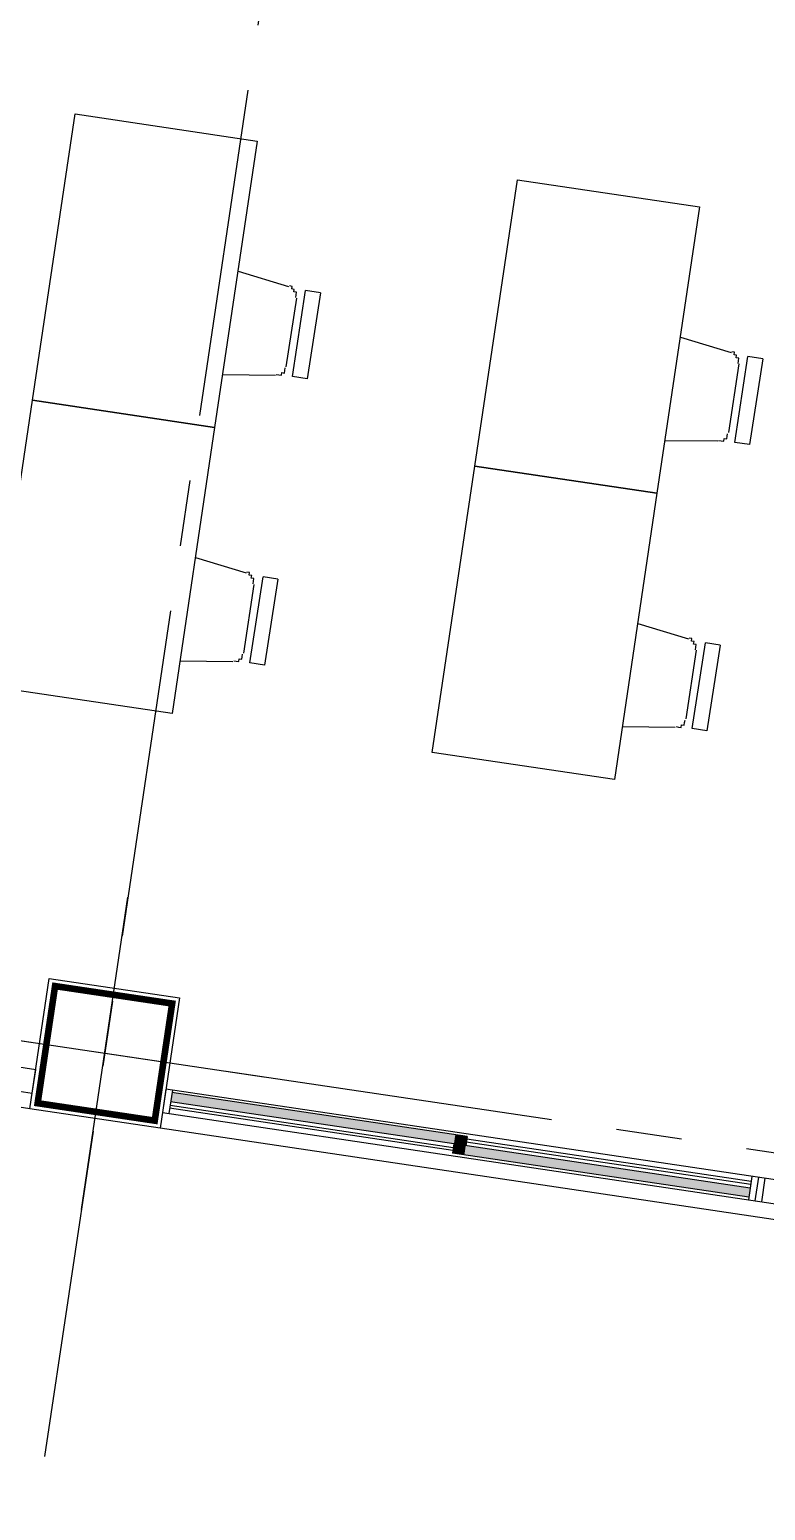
# Model space of a CAD drawing. Header units: millimetres. Extents: x 338 to 506, y 179 to 335.
# Drawn here: x 418.57 to 421.36, y 264.93 to 270.56 of the extents above; entities that cross this region are included whole.
import ezdxf

# ---------------------------------------------------------------- set-up
doc = ezdxf.new("R2010")
doc.units = ezdxf.units.MM
doc.linetypes.add('CENTER', pattern=[2, 1.25, -0.25, 0.25, -0.25])
doc.linetypes.add('DASHED2', pattern=[0.375, 0.25, -0.125])
for name, color, linetype in [('COLUMNAS', 252, 'Continuous'), ('CUBIERTA', 254, 'Continuous'), ('EJES-COLUMNAS', 3, 'CENTER'), ('EJES_DE_COLUMNA', 255, 'DASHED2'), ('MUROS', 32, 'Continuous'), ('REJAS', 151, 'Continuous'), ('VENTANAS', 144, 'Continuous')]:
    doc.layers.add(name, color=color, linetype=linetype)

# ---------------------------------------------------------------- blocks, each defined once
blk = doc.blocks.new('*U125')
at = {"layer": 'REJAS', "color": 18, "linetype": 'Continuous', "extrusion": (0, 0, -1)}
for points in [[(-2929.0277, 1959.7103), (-2929.0627, 1958.6216), (-2929.0277, 1958.6216)], [(-2929.0277, 1959.7103), (-2929.0627, 1959.7103), (-2929.0627, 1958.6216)], [(-2928.9927, 1958.6216), (-2929.0277, 1958.5761), (-2928.9927, 1958.5761)], [(-2928.9927, 1958.6216), (-2929.0277, 1958.6216), (-2929.0277, 1958.5761)], [(-2929.0277, 1958.6216), (-2929.0627, 1958.5761), (-2929.0277, 1958.5761)], [(-2929.0277, 1958.6216), (-2929.0627, 1958.6216), (-2929.0627, 1958.5761)], [(-2928.9927, 1958.5761), (-2929.0277, 1957.4828), (-2928.9927, 1957.4828)], [(-2928.9927, 1958.5761), (-2929.0277, 1958.5761), (-2929.0277, 1957.4828)]]:
    blk.add_solid(points, dxfattribs=at)
blk = doc.blocks.new('LATERAL_IZQUIERDA')
at = {"layer": 'REJAS', "color": 30}
for p, q in [((2928.9227, 1960.2353), (2928.9227, 1964.8153)), ((2928.9227, 1955.1553), (2928.9227, 1959.7353))]:
    blk.add_line(p, q, dxfattribs=at)
at = {"layer": 'REJAS', "color": 18}
for p, q in [((2928.9827, 1964.8153), (2928.9827, 1960.2353)), ((2929.0727, 1960.2353), (2929.0727, 1964.8153)), ((2928.9827, 1960.2353), (2929.0727, 1960.2353)), ((2929.0727, 1959.7353), (2928.9827, 1959.7353)), ((2928.9827, 1959.7353), (2928.9827, 1955.1553)), ((2929.0727, 1955.1553), (2929.0727, 1959.7353)), ((2929.0727, 1959.7103), (2928.9827, 1959.7103)), ((2929.0027, 1958.6216), (2929.0027, 1959.7103)), ((2929.0127, 1958.6216), (2929.0127, 1959.7103)), ((2929.0277, 1958.6216), (2929.0277, 1959.7103)), ((2929.0627, 1958.5761), (2929.0627, 1959.7103)), ((2929.0277, 1958.6216), (2928.9927, 1958.6216)), ((2928.9927, 1957.4828), (2928.9927, 1958.6216)), ((2929.0277, 1957.4828), (2929.0277, 1958.6216)), ((2929.0627, 1958.5761), (2929.0277, 1958.5761)), ((2929.0427, 1958.5761), (2929.0427, 1957.4828)), ((2929.0527, 1957.4828), (2929.0527, 1958.5761)), ((2929.0727, 1957.4828), (2928.9827, 1957.4828)), ((2929.0727, 1957.4578), (2928.9827, 1957.4578)), ((2929.0727, 1957.4328), (2928.9827, 1957.4328))]:
    blk.add_line(p, q, dxfattribs=at)
at = {"layer": 'REJAS', "color": 18, "linetype": 'Continuous'}
blk.add_blockref('*U125', (0, 0), dxfattribs=at)
blk = doc.blocks.new('MESAS_AULA_INFORMATICA')
at = {"color": 18, "extrusion": (-2.33163e-06, -0.000958086, 1)}
for p, q in [((2982.09, 1959.9213, -0.0148), (2982.1172, 1959.723, -0.015)), ((2982.4565, 1959.7214, -0.015), (2982.4858, 1959.9194, -0.0148)), ((2983.19, 1959.9213, -0.0148), (2983.2172, 1959.723, -0.015)), ((2983.5565, 1959.7214, -0.015), (2983.5858, 1959.9194, -0.0148)), ((2982.1547, 1959.6867, -0.015), (2982.4187, 1959.6855, -0.015)), ((2983.2547, 1959.6867, -0.015), (2983.5187, 1959.6855, -0.015)), ((2982.1212, 1959.6012, -0.0151), (2982.1215, 1959.6583, -0.0151)), ((2982.1215, 1959.6583, -0.0151), (2982.4517, 1959.6567, -0.0151)), ((2982.4514, 1959.5996, -0.0151), (2982.4517, 1959.6567, -0.0151)), ((2983.2212, 1959.6012, -0.0151), (2983.2215, 1959.6583, -0.0151)), ((2983.2215, 1959.6583, -0.0151), (2983.5517, 1959.6567, -0.0151)), ((2983.5514, 1959.5996, -0.0151), (2983.5517, 1959.6567, -0.0151)), ((2982.4514, 1959.5996, -0.0151), (2982.1212, 1959.6012, -0.0151)), ((2983.5514, 1959.5996, -0.0151), (2983.2212, 1959.6012, -0.0151)), ((2982.09, 1958.2213, -0.0148), (2982.1172, 1958.023, -0.015)), ((2982.4565, 1958.0214, -0.015), (2982.4858, 1958.2194, -0.0148)), ((2983.19, 1958.2213, -0.0148), (2983.2172, 1958.023, -0.015)), ((2983.5565, 1958.0214, -0.015), (2983.5858, 1958.2194, -0.0148)), ((2982.1547, 1957.9867, -0.015), (2982.4187, 1957.9855, -0.015)), ((2983.2547, 1957.9867, -0.015), (2983.5187, 1957.9855, -0.015)), ((2982.1212, 1957.9012, -0.0151), (2982.1215, 1957.9583, -0.0151)), ((2982.1215, 1957.9583, -0.0151), (2982.4517, 1957.9567, -0.0151)), ((2982.4514, 1957.8996, -0.0151), (2982.4517, 1957.9567, -0.0151)), ((2983.2212, 1957.9012, -0.0151), (2983.2215, 1957.9583, -0.0151)), ((2983.2215, 1957.9583, -0.0151), (2983.5517, 1957.9567, -0.0151)), ((2983.5514, 1957.8996, -0.0151), (2983.5517, 1957.9567, -0.0151)), ((2982.4514, 1957.8996, -0.0151), (2982.1212, 1957.9012, -0.0151)), ((2983.5514, 1957.8996, -0.0151), (2983.2212, 1957.9012, -0.0151))]:
    blk.add_line(p, q, dxfattribs=at)
at = {"color": 18, "elevation": -0.0148}
for points in [[(2981.8867, 1960.6223), (2982.9867, 1960.6223), (2982.9867, 1959.9223), (2981.8867, 1959.9223)], [(2982.9867, 1960.6223), (2984.0867, 1960.6223), (2984.0867, 1959.9223), (2982.9867, 1959.9223)], [(2981.8867, 1958.9223), (2982.9867, 1958.9223), (2982.9867, 1958.2223), (2981.8867, 1958.2223)], [(2982.9867, 1958.9223), (2984.0867, 1958.9223), (2984.0867, 1958.2223), (2982.9867, 1958.2223)]]:
    blk.add_lwpolyline(points, close=True, dxfattribs=at)
at = {"color": 18}
for points in [[(2982.12, 1959.72, -0.015), (2982.12, 1959.72, -0.015), (2982.12, 1959.72, -0.015), (2982.12, 1959.72, -0.015), (2982.12, 1959.72, -0.015), (2982.12, 1959.72, -0.015), (2982.12, 1959.72, -0.015), (2982.12, 1959.72, -0.015), (2982.12, 1959.72, -0.015), (2982.12, 1959.72, -0.015), (2982.12, 1959.72, -0.015), (2982.12, 1959.72, -0.015), (2982.12, 1959.72, -0.015), (2982.12, 1959.72, -0.015), (2982.12, 1959.72, -0.015), (2982.12, 1959.72, -0.015), (2982.12, 1959.72, -0.015), (2982.12, 1959.72, -0.015), (2982.12, 1959.71, -0.015), (2982.12, 1959.71, -0.015), (2982.12, 1959.71, -0.015), (2982.12, 1959.71, -0.015), (2982.12, 1959.71, -0.015), (2982.12, 1959.71, -0.015), (2982.12, 1959.71, -0.015), (2982.12, 1959.71, -0.015), (2982.12, 1959.71, -0.015), (2982.12, 1959.71, -0.015), (2982.12, 1959.71, -0.015), (2982.12, 1959.71, -0.015), (2982.12, 1959.71, -0.015), (2982.12, 1959.71, -0.015), (2982.12, 1959.71, -0.015), (2982.12, 1959.71, -0.015), (2982.12, 1959.71, -0.015), (2982.12, 1959.71, -0.015), (2982.12, 1959.71, -0.015), (2982.12, 1959.71, -0.015), (2982.12, 1959.71, -0.015), (2982.12, 1959.71, -0.015), (2982.12, 1959.71, -0.015), (2982.12, 1959.71, -0.015), (2982.12, 1959.7, -0.015), (2982.12, 1959.7, -0.015), (2982.12, 1959.7, -0.015), (2982.12, 1959.7, -0.015), (2982.12, 1959.7, -0.015), (2982.13, 1959.7, -0.015), (2982.13, 1959.7, -0.015), (2982.13, 1959.7, -0.015), (2982.13, 1959.7, -0.015), (2982.13, 1959.7, -0.015), (2982.13, 1959.7, -0.015), (2982.13, 1959.7, -0.015), (2982.13, 1959.7, -0.015), (2982.13, 1959.7, -0.015), (2982.13, 1959.7, -0.015), (2982.13, 1959.7, -0.015), (2982.13, 1959.7, -0.015), (2982.13, 1959.7, -0.015), (2982.13, 1959.7, -0.015), (2982.13, 1959.7, -0.015), (2982.13, 1959.7, -0.015), (2982.13, 1959.7, -0.015), (2982.13, 1959.7, -0.015), (2982.13, 1959.7, -0.015), (2982.13, 1959.7, -0.015), (2982.13, 1959.7, -0.015), (2982.13, 1959.7, -0.015), (2982.13, 1959.7, -0.015), (2982.13, 1959.7, -0.015), (2982.13, 1959.7, -0.015), (2982.13, 1959.69, -0.015), (2982.13, 1959.69, -0.015), (2982.13, 1959.69, -0.015), (2982.13, 1959.69, -0.015), (2982.13, 1959.69, -0.015), (2982.13, 1959.69, -0.015), (2982.13, 1959.69, -0.015), (2982.14, 1959.69, -0.015), (2982.14, 1959.69, -0.015), (2982.14, 1959.69, -0.015), (2982.14, 1959.69, -0.015), (2982.14, 1959.69, -0.015), (2982.14, 1959.69, -0.015), (2982.14, 1959.69, -0.015), (2982.14, 1959.69, -0.015), (2982.14, 1959.69, -0.015), (2982.14, 1959.69, -0.015), (2982.14, 1959.69, -0.015), (2982.14, 1959.69, -0.015), (2982.14, 1959.69, -0.015), (2982.14, 1959.69, -0.015), (2982.14, 1959.69, -0.015), (2982.14, 1959.69, -0.015), (2982.14, 1959.69, -0.015), (2982.14, 1959.69, -0.015), (2982.14, 1959.69, -0.015), (2982.14, 1959.69, -0.015), (2982.14, 1959.69, -0.015), (2982.14, 1959.69, -0.015), (2982.14, 1959.69, -0.015), (2982.14, 1959.69, -0.015), (2982.14, 1959.69, -0.015), (2982.14, 1959.69, -0.015), (2982.15, 1959.69, -0.015), (2982.15, 1959.69, -0.015), (2982.15, 1959.69, -0.015), (2982.15, 1959.69, -0.015), (2982.15, 1959.69, -0.015), (2982.15, 1959.69, -0.015), (2982.15, 1959.69, -0.015), (2982.15, 1959.69, -0.015), (2982.15, 1959.69, -0.015), (2982.15, 1959.69, -0.015), (2982.15, 1959.69, -0.015), (2982.15, 1959.69, -0.015), (2982.15, 1959.69, -0.015), (2982.15, 1959.69, -0.015), (2982.15, 1959.69, -0.015), (2982.15, 1959.69, -0.015), (2982.15, 1959.69, -0.015), (2982.15, 1959.69, -0.015), (2982.15, 1959.69, -0.015), (2982.15, 1959.69, -0.015), (2982.15, 1959.69, -0.015), (2982.15, 1959.69, -0.015), (2982.15, 1959.69, -0.015), (2982.15, 1959.69, -0.015)], [(2982.42, 1959.69, -0.015), (2982.42, 1959.69, -0.015), (2982.42, 1959.69, -0.015), (2982.42, 1959.69, -0.015), (2982.42, 1959.69, -0.015), (2982.42, 1959.69, -0.015), (2982.42, 1959.69, -0.015), (2982.42, 1959.69, -0.015), (2982.42, 1959.69, -0.015), (2982.42, 1959.69, -0.015), (2982.42, 1959.69, -0.015), (2982.42, 1959.69, -0.015), (2982.42, 1959.69, -0.015), (2982.42, 1959.69, -0.015), (2982.42, 1959.69, -0.015), (2982.43, 1959.69, -0.015), (2982.43, 1959.69, -0.015), (2982.43, 1959.69, -0.015), (2982.43, 1959.69, -0.015), (2982.43, 1959.69, -0.015), (2982.43, 1959.69, -0.015), (2982.43, 1959.69, -0.015), (2982.43, 1959.69, -0.015), (2982.43, 1959.69, -0.015), (2982.43, 1959.69, -0.015), (2982.43, 1959.69, -0.015), (2982.43, 1959.69, -0.015), (2982.43, 1959.69, -0.015), (2982.43, 1959.69, -0.015), (2982.43, 1959.69, -0.015), (2982.43, 1959.69, -0.015), (2982.43, 1959.69, -0.015), (2982.43, 1959.69, -0.015), (2982.43, 1959.69, -0.015), (2982.43, 1959.69, -0.015), (2982.43, 1959.69, -0.015), (2982.43, 1959.69, -0.015), (2982.43, 1959.69, -0.015), (2982.43, 1959.69, -0.015), (2982.43, 1959.69, -0.015), (2982.44, 1959.69, -0.015), (2982.44, 1959.69, -0.015), (2982.44, 1959.69, -0.015), (2982.44, 1959.69, -0.015), (2982.44, 1959.69, -0.015), (2982.44, 1959.69, -0.015), (2982.44, 1959.69, -0.015), (2982.44, 1959.69, -0.015), (2982.44, 1959.69, -0.015), (2982.44, 1959.69, -0.015), (2982.44, 1959.69, -0.015), (2982.44, 1959.69, -0.015), (2982.44, 1959.69, -0.015), (2982.44, 1959.69, -0.015), (2982.44, 1959.69, -0.015), (2982.44, 1959.69, -0.015), (2982.44, 1959.69, -0.015), (2982.44, 1959.69, -0.015), (2982.44, 1959.69, -0.015), (2982.44, 1959.69, -0.015), (2982.44, 1959.69, -0.015), (2982.44, 1959.69, -0.015), (2982.44, 1959.69, -0.015), (2982.44, 1959.7, -0.015), (2982.44, 1959.7, -0.015), (2982.44, 1959.7, -0.015), (2982.44, 1959.7, -0.015), (2982.44, 1959.7, -0.015), (2982.44, 1959.7, -0.015), (2982.45, 1959.7, -0.015), (2982.45, 1959.7, -0.015), (2982.45, 1959.7, -0.015), (2982.45, 1959.7, -0.015), (2982.45, 1959.7, -0.015), (2982.45, 1959.7, -0.015), (2982.45, 1959.7, -0.015), (2982.45, 1959.7, -0.015), (2982.45, 1959.7, -0.015), (2982.45, 1959.7, -0.015), (2982.45, 1959.7, -0.015), (2982.45, 1959.7, -0.015), (2982.45, 1959.7, -0.015), (2982.45, 1959.7, -0.015), (2982.45, 1959.7, -0.015), (2982.45, 1959.7, -0.015), (2982.45, 1959.7, -0.015), (2982.45, 1959.7, -0.015), (2982.45, 1959.7, -0.015), (2982.45, 1959.7, -0.015), (2982.45, 1959.7, -0.015), (2982.45, 1959.7, -0.015), (2982.45, 1959.71, -0.015), (2982.45, 1959.71, -0.015), (2982.45, 1959.71, -0.015), (2982.45, 1959.71, -0.015), (2982.45, 1959.71, -0.015), (2982.45, 1959.71, -0.015), (2982.45, 1959.71, -0.015), (2982.45, 1959.71, -0.015), (2982.45, 1959.71, -0.015), (2982.45, 1959.71, -0.015), (2982.45, 1959.71, -0.015), (2982.45, 1959.71, -0.015), (2982.45, 1959.71, -0.015), (2982.45, 1959.71, -0.015), (2982.45, 1959.71, -0.015), (2982.45, 1959.71, -0.015), (2982.45, 1959.71, -0.015), (2982.45, 1959.71, -0.015), (2982.45, 1959.71, -0.015), (2982.45, 1959.71, -0.015), (2982.45, 1959.71, -0.015), (2982.45, 1959.71, -0.015), (2982.45, 1959.71, -0.015), (2982.46, 1959.71, -0.015), (2982.46, 1959.72, -0.015), (2982.46, 1959.72, -0.015), (2982.46, 1959.72, -0.015), (2982.46, 1959.72, -0.015), (2982.46, 1959.72, -0.015), (2982.46, 1959.72, -0.015), (2982.46, 1959.72, -0.015), (2982.46, 1959.72, -0.015), (2982.46, 1959.72, -0.015), (2982.46, 1959.72, -0.015), (2982.46, 1959.72, -0.015), (2982.46, 1959.72, -0.015), (2982.46, 1959.72, -0.015), (2982.46, 1959.72, -0.015)], [(2983.22, 1959.72, -0.015), (2983.22, 1959.72, -0.015), (2983.22, 1959.72, -0.015), (2983.22, 1959.72, -0.015), (2983.22, 1959.72, -0.015), (2983.22, 1959.72, -0.015), (2983.22, 1959.72, -0.015), (2983.22, 1959.72, -0.015), (2983.22, 1959.72, -0.015), (2983.22, 1959.72, -0.015), (2983.22, 1959.72, -0.015), (2983.22, 1959.72, -0.015), (2983.22, 1959.72, -0.015), (2983.22, 1959.72, -0.015), (2983.22, 1959.72, -0.015), (2983.22, 1959.72, -0.015), (2983.22, 1959.72, -0.015), (2983.22, 1959.72, -0.015), (2983.22, 1959.71, -0.015), (2983.22, 1959.71, -0.015), (2983.22, 1959.71, -0.015), (2983.22, 1959.71, -0.015), (2983.22, 1959.71, -0.015), (2983.22, 1959.71, -0.015), (2983.22, 1959.71, -0.015), (2983.22, 1959.71, -0.015), (2983.22, 1959.71, -0.015), (2983.22, 1959.71, -0.015), (2983.22, 1959.71, -0.015), (2983.22, 1959.71, -0.015), (2983.22, 1959.71, -0.015), (2983.22, 1959.71, -0.015), (2983.22, 1959.71, -0.015), (2983.22, 1959.71, -0.015), (2983.22, 1959.71, -0.015), (2983.22, 1959.71, -0.015), (2983.22, 1959.71, -0.015), (2983.22, 1959.71, -0.015), (2983.22, 1959.71, -0.015), (2983.22, 1959.71, -0.015), (2983.22, 1959.71, -0.015), (2983.22, 1959.71, -0.015), (2983.22, 1959.7, -0.015), (2983.22, 1959.7, -0.015), (2983.22, 1959.7, -0.015), (2983.22, 1959.7, -0.015), (2983.22, 1959.7, -0.015), (2983.23, 1959.7, -0.015), (2983.23, 1959.7, -0.015), (2983.23, 1959.7, -0.015), (2983.23, 1959.7, -0.015), (2983.23, 1959.7, -0.015), (2983.23, 1959.7, -0.015), (2983.23, 1959.7, -0.015), (2983.23, 1959.7, -0.015), (2983.23, 1959.7, -0.015), (2983.23, 1959.7, -0.015), (2983.23, 1959.7, -0.015), (2983.23, 1959.7, -0.015), (2983.23, 1959.7, -0.015), (2983.23, 1959.7, -0.015), (2983.23, 1959.7, -0.015), (2983.23, 1959.7, -0.015), (2983.23, 1959.7, -0.015), (2983.23, 1959.7, -0.015), (2983.23, 1959.7, -0.015), (2983.23, 1959.7, -0.015), (2983.23, 1959.7, -0.015), (2983.23, 1959.7, -0.015), (2983.23, 1959.7, -0.015), (2983.23, 1959.7, -0.015), (2983.23, 1959.7, -0.015), (2983.23, 1959.69, -0.015), (2983.23, 1959.69, -0.015), (2983.23, 1959.69, -0.015), (2983.23, 1959.69, -0.015), (2983.23, 1959.69, -0.015), (2983.23, 1959.69, -0.015), (2983.23, 1959.69, -0.015), (2983.24, 1959.69, -0.015), (2983.24, 1959.69, -0.015), (2983.24, 1959.69, -0.015), (2983.24, 1959.69, -0.015), (2983.24, 1959.69, -0.015), (2983.24, 1959.69, -0.015), (2983.24, 1959.69, -0.015), (2983.24, 1959.69, -0.015), (2983.24, 1959.69, -0.015), (2983.24, 1959.69, -0.015), (2983.24, 1959.69, -0.015), (2983.24, 1959.69, -0.015), (2983.24, 1959.69, -0.015), (2983.24, 1959.69, -0.015), (2983.24, 1959.69, -0.015), (2983.24, 1959.69, -0.015), (2983.24, 1959.69, -0.015), (2983.24, 1959.69, -0.015), (2983.24, 1959.69, -0.015), (2983.24, 1959.69, -0.015), (2983.24, 1959.69, -0.015), (2983.24, 1959.69, -0.015), (2983.24, 1959.69, -0.015), (2983.24, 1959.69, -0.015), (2983.24, 1959.69, -0.015), (2983.24, 1959.69, -0.015), (2983.25, 1959.69, -0.015), (2983.25, 1959.69, -0.015), (2983.25, 1959.69, -0.015), (2983.25, 1959.69, -0.015), (2983.25, 1959.69, -0.015), (2983.25, 1959.69, -0.015), (2983.25, 1959.69, -0.015), (2983.25, 1959.69, -0.015), (2983.25, 1959.69, -0.015), (2983.25, 1959.69, -0.015), (2983.25, 1959.69, -0.015), (2983.25, 1959.69, -0.015), (2983.25, 1959.69, -0.015), (2983.25, 1959.69, -0.015), (2983.25, 1959.69, -0.015), (2983.25, 1959.69, -0.015), (2983.25, 1959.69, -0.015), (2983.25, 1959.69, -0.015), (2983.25, 1959.69, -0.015), (2983.25, 1959.69, -0.015), (2983.25, 1959.69, -0.015), (2983.25, 1959.69, -0.015), (2983.25, 1959.69, -0.015), (2983.25, 1959.69, -0.015)], [(2983.52, 1959.69, -0.015), (2983.52, 1959.69, -0.015), (2983.52, 1959.69, -0.015), (2983.52, 1959.69, -0.015), (2983.52, 1959.69, -0.015), (2983.52, 1959.69, -0.015), (2983.52, 1959.69, -0.015), (2983.52, 1959.69, -0.015), (2983.52, 1959.69, -0.015), (2983.52, 1959.69, -0.015), (2983.52, 1959.69, -0.015), (2983.52, 1959.69, -0.015), (2983.52, 1959.69, -0.015), (2983.52, 1959.69, -0.015), (2983.52, 1959.69, -0.015), (2983.53, 1959.69, -0.015), (2983.53, 1959.69, -0.015), (2983.53, 1959.69, -0.015), (2983.53, 1959.69, -0.015), (2983.53, 1959.69, -0.015), (2983.53, 1959.69, -0.015), (2983.53, 1959.69, -0.015), (2983.53, 1959.69, -0.015), (2983.53, 1959.69, -0.015), (2983.53, 1959.69, -0.015), (2983.53, 1959.69, -0.015), (2983.53, 1959.69, -0.015), (2983.53, 1959.69, -0.015), (2983.53, 1959.69, -0.015), (2983.53, 1959.69, -0.015), (2983.53, 1959.69, -0.015), (2983.53, 1959.69, -0.015), (2983.53, 1959.69, -0.015), (2983.53, 1959.69, -0.015), (2983.53, 1959.69, -0.015), (2983.53, 1959.69, -0.015), (2983.53, 1959.69, -0.015), (2983.53, 1959.69, -0.015), (2983.53, 1959.69, -0.015), (2983.53, 1959.69, -0.015), (2983.54, 1959.69, -0.015), (2983.54, 1959.69, -0.015), (2983.54, 1959.69, -0.015), (2983.54, 1959.69, -0.015), (2983.54, 1959.69, -0.015), (2983.54, 1959.69, -0.015), (2983.54, 1959.69, -0.015), (2983.54, 1959.69, -0.015), (2983.54, 1959.69, -0.015), (2983.54, 1959.69, -0.015), (2983.54, 1959.69, -0.015), (2983.54, 1959.69, -0.015), (2983.54, 1959.69, -0.015), (2983.54, 1959.69, -0.015), (2983.54, 1959.69, -0.015), (2983.54, 1959.69, -0.015), (2983.54, 1959.69, -0.015), (2983.54, 1959.69, -0.015), (2983.54, 1959.69, -0.015), (2983.54, 1959.69, -0.015), (2983.54, 1959.69, -0.015), (2983.54, 1959.69, -0.015), (2983.54, 1959.69, -0.015), (2983.54, 1959.7, -0.015), (2983.54, 1959.7, -0.015), (2983.54, 1959.7, -0.015), (2983.54, 1959.7, -0.015), (2983.54, 1959.7, -0.015), (2983.54, 1959.7, -0.015), (2983.55, 1959.7, -0.015), (2983.55, 1959.7, -0.015), (2983.55, 1959.7, -0.015), (2983.55, 1959.7, -0.015), (2983.55, 1959.7, -0.015), (2983.55, 1959.7, -0.015), (2983.55, 1959.7, -0.015), (2983.55, 1959.7, -0.015), (2983.55, 1959.7, -0.015), (2983.55, 1959.7, -0.015), (2983.55, 1959.7, -0.015), (2983.55, 1959.7, -0.015), (2983.55, 1959.7, -0.015), (2983.55, 1959.7, -0.015), (2983.55, 1959.7, -0.015), (2983.55, 1959.7, -0.015), (2983.55, 1959.7, -0.015), (2983.55, 1959.7, -0.015), (2983.55, 1959.7, -0.015), (2983.55, 1959.7, -0.015), (2983.55, 1959.7, -0.015), (2983.55, 1959.7, -0.015), (2983.55, 1959.71, -0.015), (2983.55, 1959.71, -0.015), (2983.55, 1959.71, -0.015), (2983.55, 1959.71, -0.015), (2983.55, 1959.71, -0.015), (2983.55, 1959.71, -0.015), (2983.55, 1959.71, -0.015), (2983.55, 1959.71, -0.015), (2983.55, 1959.71, -0.015), (2983.55, 1959.71, -0.015), (2983.55, 1959.71, -0.015), (2983.55, 1959.71, -0.015), (2983.55, 1959.71, -0.015), (2983.55, 1959.71, -0.015), (2983.55, 1959.71, -0.015), (2983.55, 1959.71, -0.015), (2983.55, 1959.71, -0.015), (2983.55, 1959.71, -0.015), (2983.55, 1959.71, -0.015), (2983.55, 1959.71, -0.015), (2983.55, 1959.71, -0.015), (2983.55, 1959.71, -0.015), (2983.55, 1959.71, -0.015), (2983.56, 1959.71, -0.015), (2983.56, 1959.72, -0.015), (2983.56, 1959.72, -0.015), (2983.56, 1959.72, -0.015), (2983.56, 1959.72, -0.015), (2983.56, 1959.72, -0.015), (2983.56, 1959.72, -0.015), (2983.56, 1959.72, -0.015), (2983.56, 1959.72, -0.015), (2983.56, 1959.72, -0.015), (2983.56, 1959.72, -0.015), (2983.56, 1959.72, -0.015), (2983.56, 1959.72, -0.015), (2983.56, 1959.72, -0.015), (2983.56, 1959.72, -0.015)], [(2982.12, 1958.02, -0.015), (2982.12, 1958.02, -0.015), (2982.12, 1958.02, -0.015), (2982.12, 1958.02, -0.015), (2982.12, 1958.02, -0.015), (2982.12, 1958.02, -0.015), (2982.12, 1958.02, -0.015), (2982.12, 1958.02, -0.015), (2982.12, 1958.02, -0.015), (2982.12, 1958.02, -0.015), (2982.12, 1958.02, -0.015), (2982.12, 1958.02, -0.015), (2982.12, 1958.02, -0.015), (2982.12, 1958.02, -0.015), (2982.12, 1958.02, -0.015), (2982.12, 1958.02, -0.015), (2982.12, 1958.02, -0.015), (2982.12, 1958.02, -0.015), (2982.12, 1958.01, -0.015), (2982.12, 1958.01, -0.015), (2982.12, 1958.01, -0.015), (2982.12, 1958.01, -0.015), (2982.12, 1958.01, -0.015), (2982.12, 1958.01, -0.015), (2982.12, 1958.01, -0.015), (2982.12, 1958.01, -0.015), (2982.12, 1958.01, -0.015), (2982.12, 1958.01, -0.015), (2982.12, 1958.01, -0.015), (2982.12, 1958.01, -0.015), (2982.12, 1958.01, -0.015), (2982.12, 1958.01, -0.015), (2982.12, 1958.01, -0.015), (2982.12, 1958.01, -0.015), (2982.12, 1958.01, -0.015), (2982.12, 1958.01, -0.015), (2982.12, 1958.01, -0.015), (2982.12, 1958.01, -0.015), (2982.12, 1958.01, -0.015), (2982.12, 1958.01, -0.015), (2982.12, 1958.01, -0.015), (2982.12, 1958.01, -0.015), (2982.12, 1958, -0.015), (2982.12, 1958, -0.015), (2982.12, 1958, -0.015), (2982.12, 1958, -0.015), (2982.12, 1958, -0.015), (2982.13, 1958, -0.015), (2982.13, 1958, -0.015), (2982.13, 1958, -0.015), (2982.13, 1958, -0.015), (2982.13, 1958, -0.015), (2982.13, 1958, -0.015), (2982.13, 1958, -0.015), (2982.13, 1958, -0.015), (2982.13, 1958, -0.015), (2982.13, 1958, -0.015), (2982.13, 1958, -0.015), (2982.13, 1958, -0.015), (2982.13, 1958, -0.015), (2982.13, 1958, -0.015), (2982.13, 1958, -0.015), (2982.13, 1958, -0.015), (2982.13, 1958, -0.015), (2982.13, 1958, -0.015), (2982.13, 1958, -0.015), (2982.13, 1958, -0.015), (2982.13, 1958, -0.015), (2982.13, 1958, -0.015), (2982.13, 1958, -0.015), (2982.13, 1958, -0.015), (2982.13, 1958, -0.015), (2982.13, 1957.99, -0.015), (2982.13, 1957.99, -0.015), (2982.13, 1957.99, -0.015), (2982.13, 1957.99, -0.015), (2982.13, 1957.99, -0.015), (2982.13, 1957.99, -0.015), (2982.13, 1957.99, -0.015), (2982.14, 1957.99, -0.015), (2982.14, 1957.99, -0.015), (2982.14, 1957.99, -0.015), (2982.14, 1957.99, -0.015), (2982.14, 1957.99, -0.015), (2982.14, 1957.99, -0.015), (2982.14, 1957.99, -0.015), (2982.14, 1957.99, -0.015), (2982.14, 1957.99, -0.015), (2982.14, 1957.99, -0.015), (2982.14, 1957.99, -0.015), (2982.14, 1957.99, -0.015), (2982.14, 1957.99, -0.015), (2982.14, 1957.99, -0.015), (2982.14, 1957.99, -0.015), (2982.14, 1957.99, -0.015), (2982.14, 1957.99, -0.015), (2982.14, 1957.99, -0.015), (2982.14, 1957.99, -0.015), (2982.14, 1957.99, -0.015), (2982.14, 1957.99, -0.015), (2982.14, 1957.99, -0.015), (2982.14, 1957.99, -0.015), (2982.14, 1957.99, -0.015), (2982.14, 1957.99, -0.015), (2982.14, 1957.99, -0.015), (2982.15, 1957.99, -0.015), (2982.15, 1957.99, -0.015), (2982.15, 1957.99, -0.015), (2982.15, 1957.99, -0.015), (2982.15, 1957.99, -0.015), (2982.15, 1957.99, -0.015), (2982.15, 1957.99, -0.015), (2982.15, 1957.99, -0.015), (2982.15, 1957.99, -0.015), (2982.15, 1957.99, -0.015), (2982.15, 1957.99, -0.015), (2982.15, 1957.99, -0.015), (2982.15, 1957.99, -0.015), (2982.15, 1957.99, -0.015), (2982.15, 1957.99, -0.015), (2982.15, 1957.99, -0.015), (2982.15, 1957.99, -0.015), (2982.15, 1957.99, -0.015), (2982.15, 1957.99, -0.015), (2982.15, 1957.99, -0.015), (2982.15, 1957.99, -0.015), (2982.15, 1957.99, -0.015), (2982.15, 1957.99, -0.015), (2982.15, 1957.99, -0.015)], [(2982.42, 1957.99, -0.015), (2982.42, 1957.99, -0.015), (2982.42, 1957.99, -0.015), (2982.42, 1957.99, -0.015), (2982.42, 1957.99, -0.015), (2982.42, 1957.99, -0.015), (2982.42, 1957.99, -0.015), (2982.42, 1957.99, -0.015), (2982.42, 1957.99, -0.015), (2982.42, 1957.99, -0.015), (2982.42, 1957.99, -0.015), (2982.42, 1957.99, -0.015), (2982.42, 1957.99, -0.015), (2982.42, 1957.99, -0.015), (2982.42, 1957.99, -0.015), (2982.43, 1957.99, -0.015), (2982.43, 1957.99, -0.015), (2982.43, 1957.99, -0.015), (2982.43, 1957.99, -0.015), (2982.43, 1957.99, -0.015), (2982.43, 1957.99, -0.015), (2982.43, 1957.99, -0.015), (2982.43, 1957.99, -0.015), (2982.43, 1957.99, -0.015), (2982.43, 1957.99, -0.015), (2982.43, 1957.99, -0.015), (2982.43, 1957.99, -0.015), (2982.43, 1957.99, -0.015), (2982.43, 1957.99, -0.015), (2982.43, 1957.99, -0.015), (2982.43, 1957.99, -0.015), (2982.43, 1957.99, -0.015), (2982.43, 1957.99, -0.015), (2982.43, 1957.99, -0.015), (2982.43, 1957.99, -0.015), (2982.43, 1957.99, -0.015), (2982.43, 1957.99, -0.015), (2982.43, 1957.99, -0.015), (2982.43, 1957.99, -0.015), (2982.43, 1957.99, -0.015), (2982.44, 1957.99, -0.015), (2982.44, 1957.99, -0.015), (2982.44, 1957.99, -0.015), (2982.44, 1957.99, -0.015), (2982.44, 1957.99, -0.015), (2982.44, 1957.99, -0.015), (2982.44, 1957.99, -0.015), (2982.44, 1957.99, -0.015), (2982.44, 1957.99, -0.015), (2982.44, 1957.99, -0.015), (2982.44, 1957.99, -0.015), (2982.44, 1957.99, -0.015), (2982.44, 1957.99, -0.015), (2982.44, 1957.99, -0.015), (2982.44, 1957.99, -0.015), (2982.44, 1957.99, -0.015), (2982.44, 1957.99, -0.015), (2982.44, 1957.99, -0.015), (2982.44, 1957.99, -0.015), (2982.44, 1957.99, -0.015), (2982.44, 1957.99, -0.015), (2982.44, 1957.99, -0.015), (2982.44, 1957.99, -0.015), (2982.44, 1958, -0.015), (2982.44, 1958, -0.015), (2982.44, 1958, -0.015), (2982.44, 1958, -0.015), (2982.44, 1958, -0.015), (2982.44, 1958, -0.015), (2982.45, 1958, -0.015), (2982.45, 1958, -0.015), (2982.45, 1958, -0.015), (2982.45, 1958, -0.015), (2982.45, 1958, -0.015), (2982.45, 1958, -0.015), (2982.45, 1958, -0.015), (2982.45, 1958, -0.015), (2982.45, 1958, -0.015), (2982.45, 1958, -0.015), (2982.45, 1958, -0.015), (2982.45, 1958, -0.015), (2982.45, 1958, -0.015), (2982.45, 1958, -0.015), (2982.45, 1958, -0.015), (2982.45, 1958, -0.015), (2982.45, 1958, -0.015), (2982.45, 1958, -0.015), (2982.45, 1958, -0.015), (2982.45, 1958, -0.015), (2982.45, 1958, -0.015), (2982.45, 1958, -0.015), (2982.45, 1958.01, -0.015), (2982.45, 1958.01, -0.015), (2982.45, 1958.01, -0.015), (2982.45, 1958.01, -0.015), (2982.45, 1958.01, -0.015), (2982.45, 1958.01, -0.015), (2982.45, 1958.01, -0.015), (2982.45, 1958.01, -0.015), (2982.45, 1958.01, -0.015), (2982.45, 1958.01, -0.015), (2982.45, 1958.01, -0.015), (2982.45, 1958.01, -0.015), (2982.45, 1958.01, -0.015), (2982.45, 1958.01, -0.015), (2982.45, 1958.01, -0.015), (2982.45, 1958.01, -0.015), (2982.45, 1958.01, -0.015), (2982.45, 1958.01, -0.015), (2982.45, 1958.01, -0.015), (2982.45, 1958.01, -0.015), (2982.45, 1958.01, -0.015), (2982.45, 1958.01, -0.015), (2982.45, 1958.01, -0.015), (2982.46, 1958.01, -0.015), (2982.46, 1958.02, -0.015), (2982.46, 1958.02, -0.015), (2982.46, 1958.02, -0.015), (2982.46, 1958.02, -0.015), (2982.46, 1958.02, -0.015), (2982.46, 1958.02, -0.015), (2982.46, 1958.02, -0.015), (2982.46, 1958.02, -0.015), (2982.46, 1958.02, -0.015), (2982.46, 1958.02, -0.015), (2982.46, 1958.02, -0.015), (2982.46, 1958.02, -0.015), (2982.46, 1958.02, -0.015), (2982.46, 1958.02, -0.015)], [(2983.22, 1958.02, -0.015), (2983.22, 1958.02, -0.015), (2983.22, 1958.02, -0.015), (2983.22, 1958.02, -0.015), (2983.22, 1958.02, -0.015), (2983.22, 1958.02, -0.015), (2983.22, 1958.02, -0.015), (2983.22, 1958.02, -0.015), (2983.22, 1958.02, -0.015), (2983.22, 1958.02, -0.015), (2983.22, 1958.02, -0.015), (2983.22, 1958.02, -0.015), (2983.22, 1958.02, -0.015), (2983.22, 1958.02, -0.015), (2983.22, 1958.02, -0.015), (2983.22, 1958.02, -0.015), (2983.22, 1958.02, -0.015), (2983.22, 1958.02, -0.015), (2983.22, 1958.01, -0.015), (2983.22, 1958.01, -0.015), (2983.22, 1958.01, -0.015), (2983.22, 1958.01, -0.015), (2983.22, 1958.01, -0.015), (2983.22, 1958.01, -0.015), (2983.22, 1958.01, -0.015), (2983.22, 1958.01, -0.015), (2983.22, 1958.01, -0.015), (2983.22, 1958.01, -0.015), (2983.22, 1958.01, -0.015), (2983.22, 1958.01, -0.015), (2983.22, 1958.01, -0.015), (2983.22, 1958.01, -0.015), (2983.22, 1958.01, -0.015), (2983.22, 1958.01, -0.015), (2983.22, 1958.01, -0.015), (2983.22, 1958.01, -0.015), (2983.22, 1958.01, -0.015), (2983.22, 1958.01, -0.015), (2983.22, 1958.01, -0.015), (2983.22, 1958.01, -0.015), (2983.22, 1958.01, -0.015), (2983.22, 1958.01, -0.015), (2983.22, 1958, -0.015), (2983.22, 1958, -0.015), (2983.22, 1958, -0.015), (2983.22, 1958, -0.015), (2983.22, 1958, -0.015), (2983.23, 1958, -0.015), (2983.23, 1958, -0.015), (2983.23, 1958, -0.015), (2983.23, 1958, -0.015), (2983.23, 1958, -0.015), (2983.23, 1958, -0.015), (2983.23, 1958, -0.015), (2983.23, 1958, -0.015), (2983.23, 1958, -0.015), (2983.23, 1958, -0.015), (2983.23, 1958, -0.015), (2983.23, 1958, -0.015), (2983.23, 1958, -0.015), (2983.23, 1958, -0.015), (2983.23, 1958, -0.015), (2983.23, 1958, -0.015), (2983.23, 1958, -0.015), (2983.23, 1958, -0.015), (2983.23, 1958, -0.015), (2983.23, 1958, -0.015), (2983.23, 1958, -0.015), (2983.23, 1958, -0.015), (2983.23, 1958, -0.015), (2983.23, 1958, -0.015), (2983.23, 1958, -0.015), (2983.23, 1957.99, -0.015), (2983.23, 1957.99, -0.015), (2983.23, 1957.99, -0.015), (2983.23, 1957.99, -0.015), (2983.23, 1957.99, -0.015), (2983.23, 1957.99, -0.015), (2983.23, 1957.99, -0.015), (2983.24, 1957.99, -0.015), (2983.24, 1957.99, -0.015), (2983.24, 1957.99, -0.015), (2983.24, 1957.99, -0.015), (2983.24, 1957.99, -0.015), (2983.24, 1957.99, -0.015), (2983.24, 1957.99, -0.015), (2983.24, 1957.99, -0.015), (2983.24, 1957.99, -0.015), (2983.24, 1957.99, -0.015), (2983.24, 1957.99, -0.015), (2983.24, 1957.99, -0.015), (2983.24, 1957.99, -0.015), (2983.24, 1957.99, -0.015), (2983.24, 1957.99, -0.015), (2983.24, 1957.99, -0.015), (2983.24, 1957.99, -0.015), (2983.24, 1957.99, -0.015), (2983.24, 1957.99, -0.015), (2983.24, 1957.99, -0.015), (2983.24, 1957.99, -0.015), (2983.24, 1957.99, -0.015), (2983.24, 1957.99, -0.015), (2983.24, 1957.99, -0.015), (2983.24, 1957.99, -0.015), (2983.24, 1957.99, -0.015), (2983.25, 1957.99, -0.015), (2983.25, 1957.99, -0.015), (2983.25, 1957.99, -0.015), (2983.25, 1957.99, -0.015), (2983.25, 1957.99, -0.015), (2983.25, 1957.99, -0.015), (2983.25, 1957.99, -0.015), (2983.25, 1957.99, -0.015), (2983.25, 1957.99, -0.015), (2983.25, 1957.99, -0.015), (2983.25, 1957.99, -0.015), (2983.25, 1957.99, -0.015), (2983.25, 1957.99, -0.015), (2983.25, 1957.99, -0.015), (2983.25, 1957.99, -0.015), (2983.25, 1957.99, -0.015), (2983.25, 1957.99, -0.015), (2983.25, 1957.99, -0.015), (2983.25, 1957.99, -0.015), (2983.25, 1957.99, -0.015), (2983.25, 1957.99, -0.015), (2983.25, 1957.99, -0.015), (2983.25, 1957.99, -0.015), (2983.25, 1957.99, -0.015)], [(2983.52, 1957.99, -0.015), (2983.52, 1957.99, -0.015), (2983.52, 1957.99, -0.015), (2983.52, 1957.99, -0.015), (2983.52, 1957.99, -0.015), (2983.52, 1957.99, -0.015), (2983.52, 1957.99, -0.015), (2983.52, 1957.99, -0.015), (2983.52, 1957.99, -0.015), (2983.52, 1957.99, -0.015), (2983.52, 1957.99, -0.015), (2983.52, 1957.99, -0.015), (2983.52, 1957.99, -0.015), (2983.52, 1957.99, -0.015), (2983.52, 1957.99, -0.015), (2983.53, 1957.99, -0.015), (2983.53, 1957.99, -0.015), (2983.53, 1957.99, -0.015), (2983.53, 1957.99, -0.015), (2983.53, 1957.99, -0.015), (2983.53, 1957.99, -0.015), (2983.53, 1957.99, -0.015), (2983.53, 1957.99, -0.015), (2983.53, 1957.99, -0.015), (2983.53, 1957.99, -0.015), (2983.53, 1957.99, -0.015), (2983.53, 1957.99, -0.015), (2983.53, 1957.99, -0.015), (2983.53, 1957.99, -0.015), (2983.53, 1957.99, -0.015), (2983.53, 1957.99, -0.015), (2983.53, 1957.99, -0.015), (2983.53, 1957.99, -0.015), (2983.53, 1957.99, -0.015), (2983.53, 1957.99, -0.015), (2983.53, 1957.99, -0.015), (2983.53, 1957.99, -0.015), (2983.53, 1957.99, -0.015), (2983.53, 1957.99, -0.015), (2983.53, 1957.99, -0.015), (2983.54, 1957.99, -0.015), (2983.54, 1957.99, -0.015), (2983.54, 1957.99, -0.015), (2983.54, 1957.99, -0.015), (2983.54, 1957.99, -0.015), (2983.54, 1957.99, -0.015), (2983.54, 1957.99, -0.015), (2983.54, 1957.99, -0.015), (2983.54, 1957.99, -0.015), (2983.54, 1957.99, -0.015), (2983.54, 1957.99, -0.015), (2983.54, 1957.99, -0.015), (2983.54, 1957.99, -0.015), (2983.54, 1957.99, -0.015), (2983.54, 1957.99, -0.015), (2983.54, 1957.99, -0.015), (2983.54, 1957.99, -0.015), (2983.54, 1957.99, -0.015), (2983.54, 1957.99, -0.015), (2983.54, 1957.99, -0.015), (2983.54, 1957.99, -0.015), (2983.54, 1957.99, -0.015), (2983.54, 1957.99, -0.015), (2983.54, 1958, -0.015), (2983.54, 1958, -0.015), (2983.54, 1958, -0.015), (2983.54, 1958, -0.015), (2983.54, 1958, -0.015), (2983.54, 1958, -0.015), (2983.55, 1958, -0.015), (2983.55, 1958, -0.015), (2983.55, 1958, -0.015), (2983.55, 1958, -0.015), (2983.55, 1958, -0.015), (2983.55, 1958, -0.015), (2983.55, 1958, -0.015), (2983.55, 1958, -0.015), (2983.55, 1958, -0.015), (2983.55, 1958, -0.015), (2983.55, 1958, -0.015), (2983.55, 1958, -0.015), (2983.55, 1958, -0.015), (2983.55, 1958, -0.015), (2983.55, 1958, -0.015), (2983.55, 1958, -0.015), (2983.55, 1958, -0.015), (2983.55, 1958, -0.015), (2983.55, 1958, -0.015), (2983.55, 1958, -0.015), (2983.55, 1958, -0.015), (2983.55, 1958, -0.015), (2983.55, 1958.01, -0.015), (2983.55, 1958.01, -0.015), (2983.55, 1958.01, -0.015), (2983.55, 1958.01, -0.015), (2983.55, 1958.01, -0.015), (2983.55, 1958.01, -0.015), (2983.55, 1958.01, -0.015), (2983.55, 1958.01, -0.015), (2983.55, 1958.01, -0.015), (2983.55, 1958.01, -0.015), (2983.55, 1958.01, -0.015), (2983.55, 1958.01, -0.015), (2983.55, 1958.01, -0.015), (2983.55, 1958.01, -0.015), (2983.55, 1958.01, -0.015), (2983.55, 1958.01, -0.015), (2983.55, 1958.01, -0.015), (2983.55, 1958.01, -0.015), (2983.55, 1958.01, -0.015), (2983.55, 1958.01, -0.015), (2983.55, 1958.01, -0.015), (2983.55, 1958.01, -0.015), (2983.55, 1958.01, -0.015), (2983.56, 1958.01, -0.015), (2983.56, 1958.02, -0.015), (2983.56, 1958.02, -0.015), (2983.56, 1958.02, -0.015), (2983.56, 1958.02, -0.015), (2983.56, 1958.02, -0.015), (2983.56, 1958.02, -0.015), (2983.56, 1958.02, -0.015), (2983.56, 1958.02, -0.015), (2983.56, 1958.02, -0.015), (2983.56, 1958.02, -0.015), (2983.56, 1958.02, -0.015), (2983.56, 1958.02, -0.015), (2983.56, 1958.02, -0.015), (2983.56, 1958.02, -0.015)]]:
    blk.add_polyline3d(points, dxfattribs=at)
blk = doc.blocks.new('COLUMNAS_V3_B9')
at = {"layer": 'COLUMNAS', "color": 6}
blk.add_lwpolyline([(3057.1861, 1949.6515), (3057.6861, 1949.6515), (3057.6861, 1949.1515), (3057.1861, 1949.1515), (3057.1861, 1949.6515)], dxfattribs=at)
at = {"layer": 'COLUMNAS', "color": 6, "const_width": 0.025}
blk.add_lwpolyline([(3057.6611, 1949.1756), (3057.2111, 1949.1756), (3057.2111, 1949.6257), (3057.6611, 1949.6257)], close=True, dxfattribs=at)
blk = doc.blocks.new('EJES_ESTRUCTURALES')
at = {"layer": 'EJES_DE_COLUMNA', "color": 9, "linetype": 'CENTER'}
for p, q in [((719.02721, 131.2663), (719.02721, 199.7363)), ((661.4777, 174.98199), (759.37077, 174.98199))]:
    blk.add_line(p, q, dxfattribs=at)
blk = doc.blocks.new('COLUMNAS')
at = {"layer": 'COLUMNAS', "color": 6}
blk.add_lwpolyline([(-576.9526, 199.066), (-577.4526, 199.066), (-577.4526, 198.566), (-576.9526, 198.566), (-576.9526, 199.066)], dxfattribs=at)
at = {"layer": 'COLUMNAS', "color": 6, "const_width": 0.025}
blk.add_lwpolyline([(-577.4276, 198.5901), (-576.9776, 198.5901), (-576.9776, 199.0401), (-577.4276, 199.0401)], close=True, dxfattribs=at)
at = {"layer": 'EJES-COLUMNAS'}
for p, q in [((-577.2026, 198.2038), (-577.2026, 199.4038)), ((-577.2026, 198.2038), (-577.2026, 199.4038)), ((-576.6026, 198.816), (-577.8026, 198.816))]:
    blk.add_line(p, q, dxfattribs=at)
blk = doc.blocks.new('A$C7152A42C')
at = {"color": 18}
blk.add_blockref('COLUMNAS_V3_B9', (-2969.6298, -1869.70381), dxfattribs=at)
at = {"color": 4}
blk.add_blockref('MESAS_AULA_INFORMATICA', (-2892.7659, -1880.28762), dxfattribs=at)
at = {"layer": 'CUBIERTA', "xscale": -1}
blk.add_blockref('COLUMNAS', (-489.39632, -119.11823), dxfattribs=at)
at = {"layer": 'EJES_DE_COLUMNA'}
blk.add_blockref('EJES_ESTRUCTURALES', (-631.22088, -95.28525), dxfattribs=at)
at = {"layer": 'VENTANAS', "color": 4}
blk.add_blockref('LATERAL_IZQUIERDA', (-2841.36643, -1880.28762), dxfattribs=at)

msp = doc.modelspace()

# ---------------------------------------------------------------- block references
at = {"layer": 'MUROS', "color": 32, "rotation": 81.53046525965426}
msp.add_blockref('A$C7152A42C', (484.7482, 168.0844), dxfattribs=at)

doc.saveas('drawing.dxf')
